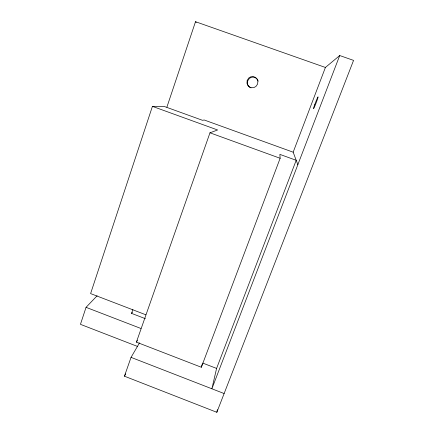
<?xml version="1.0" encoding="UTF-8"?>
<svg xmlns="http://www.w3.org/2000/svg" width="434" height="434" viewBox="0 0 434 434"><rect width="100%" height="100%" fill="white"/><g stroke="black" fill="none" stroke-linecap="round" stroke-linejoin="round"><path stroke-width="0.65" d="M139.52 342.86L131.046 357.366L124.428 376.186L216.837 412.3L217.358 409.642M145.84 314.786L90.597 293.59L152.426 106.357L217.608 129.978L209.975 132.809L136.401 342.133L201.343 367.256L280.142 158.274L279.876 154.379L296.194 160.298L216.588 368.423L211.884 388.783L339.714 55.536L353.558 60.386L216.837 412.3M201.343 367.256L202.287 364.001M97.124 295.771L86.057 307.337L80.442 324.339L137.502 346.435M166.884 107.165L195.506 21.7L325.408 67.46L339.714 55.536M145.401 318.697L131.556 313.375L132.864 309.605M297.838 164.698L293.167 152.188L325.408 67.46M124.428 376.186L125.752 373.858M136.401 342.133L137.432 340.413M131.556 313.375L132.337 312.274M152.426 106.357L164.437 106.525L202.477 120.294L204.235 120.006L293.167 152.188M209.975 132.809L280.142 158.274M86.057 307.337L140.958 328.489M202.792 363.09L216.588 368.423M131.046 357.366L224.123 393.54M195.506 21.7L196.233 22.47M257.579 79.796A5.555 5.43 -66.9 0 0 249.355 78.44L247.733 80.811L247.483 83.664A5.555 5.43 -66.9 0 0 250.971 87.852M257.796 80.219A5.555 5.43 -66.9 0 1 258.116 81.125M247.212 80.317L246.957 83.225A5.658 5.528 -67.1 0 0 255.962 86.437L257.622 84.028L257.883 81.115A5.658 5.528 -67.1 0 0 248.861 77.903L247.212 80.317M314.715 104.681L314.232 106.053A6.353 0.353 -69 0 0 313.939 108.077A6.353 0.353 -69 0 0 316.901 100.829L317.39 99.429A6.353 0.353 -69 0 0 317.666 97.455A6.353 0.353 -69 0 0 314.715 104.681"/></g></svg>
